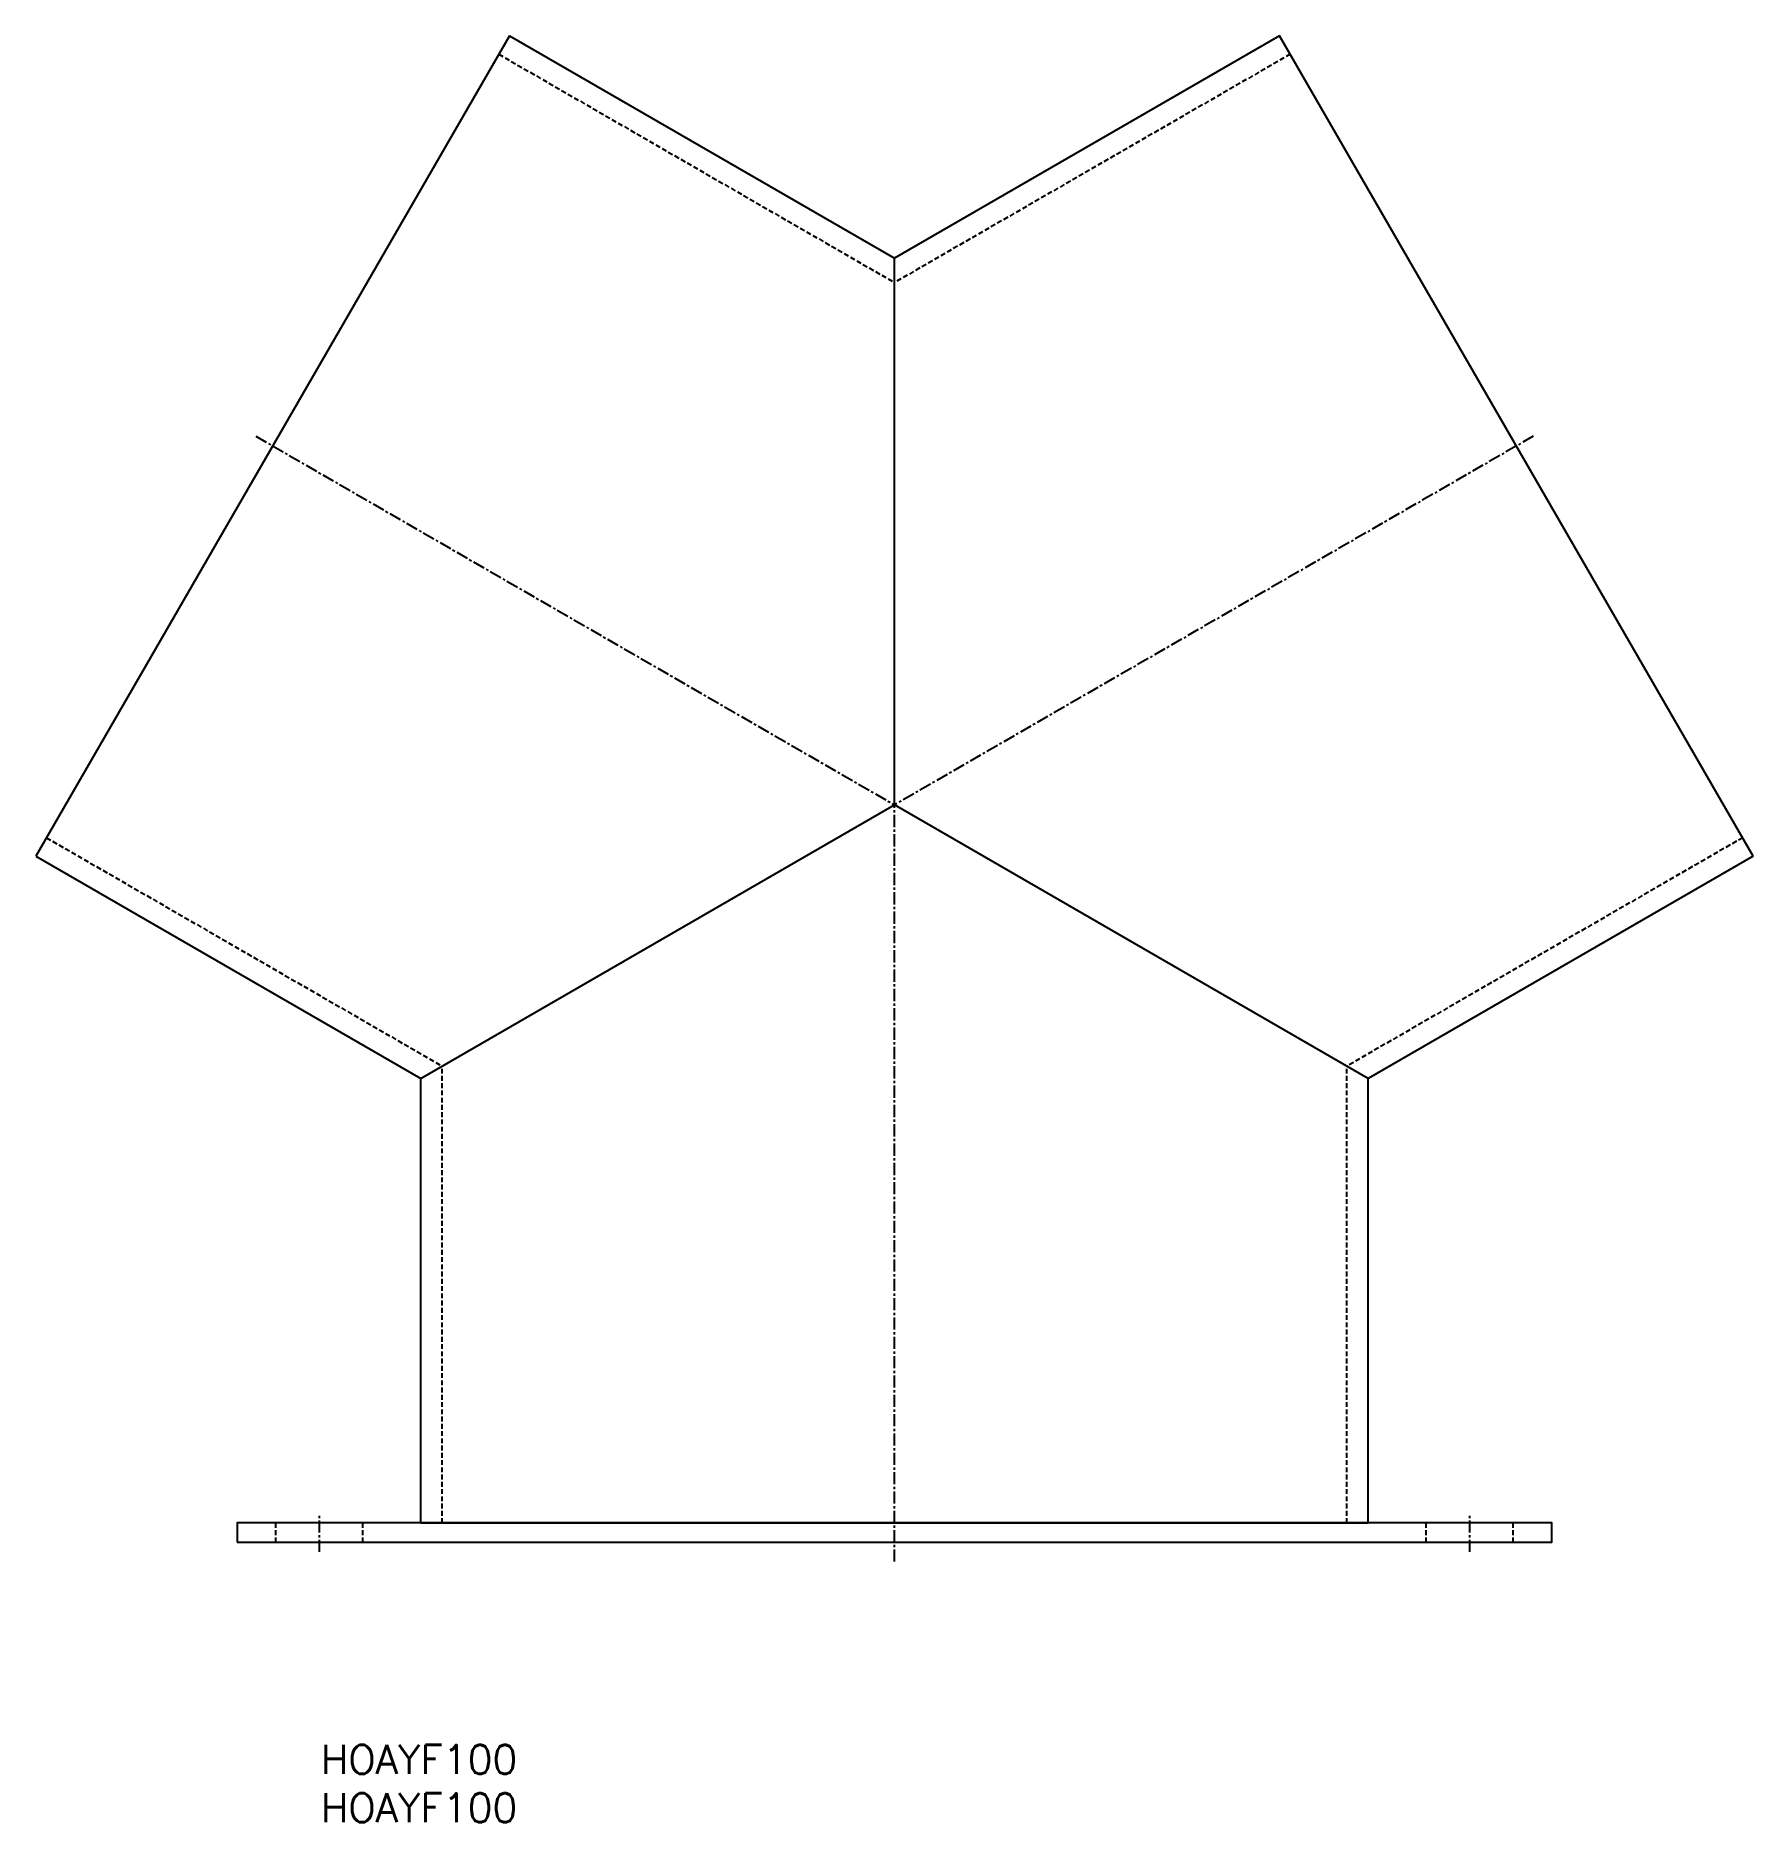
# Model space of a CAD drawing. Extents: x 59 to 237, y 11 to 195.
import ezdxf
from ezdxf.enums import TextEntityAlignment as Align

# ---------------------------------------------------------------- set-up
doc = ezdxf.new("R2010")
doc.units = 0
doc.linetypes.add('CENTER', pattern=[2, 1.25, -0.25, 0.25, -0.25])
doc.linetypes.add('DASHED', pattern=[0.75, 0.5, -0.25])
doc.layers.get('0').update_dxf_attribs({"linetype": 'CONTINUOUS'})
doc.layers.add('CENTER', color=1, linetype='CENTER')
doc.styles.get("Standard").update_dxf_attribs({"font": 'txt.shx', "bigfont": 'extfont.shx'})

msp = doc.modelspace()

# ---------------------------------------------------------------- linework, layer by layer
at = {"color": 7, "linetype": 'CONTINUOUS'}
for p, q in [((108.33, 195.48), (59.33, 110.61)), ((108.33, 195.48), (148.17, 172.48)), ((188.01, 195.48), (148.17, 172.48)), ((237.01, 110.61), (188.01, 195.48)), ((148.17, 115.9), (148.17, 172.48)), ((99.17, 87.61), (148.17, 115.9)), ((197.17, 87.61), (148.17, 115.9)), ((59.33, 110.61), (99.17, 87.61)), ((237.01, 110.61), (197.17, 87.61)), ((99.17, 41.61), (99.17, 87.61)), ((197.17, 41.61), (197.17, 87.61)), ((99.17, 41.61), (197.17, 41.61))]:
    msp.add_line(p, q, dxfattribs=at)
at = {"color": 3, "linetype": 'DASHED'}
for p, q in [((107.23, 193.57), (148.17, 169.94)), ((189.11, 193.57), (148.17, 169.94)), ((60.43, 112.51), (101.37, 88.88)), ((235.91, 112.51), (194.97, 88.88)), ((101.37, 41.61), (101.37, 88.88)), ((194.97, 41.61), (194.97, 88.88)), ((84.17, 39.61), (84.17, 41.61)), ((93.17, 39.61), (93.17, 41.61)), ((203.17, 39.61), (203.17, 41.61)), ((212.17, 39.61), (212.17, 41.61))]:
    msp.add_line(p, q, dxfattribs=at)
at = {"color": 7, "linetype": 'CONTINUOUS'}
msp.add_lwpolyline([(80.17, 39.61), (216.17, 39.61), (216.17, 41.61), (80.17, 41.61)], close=True, dxfattribs=at)
at = {"layer": 'CENTER', "color": 1, "linetype": 'CENTER'}
for p, q in [((82.1, 154.04), (148.17, 115.9)), ((214.24, 154.04), (148.17, 115.9)), ((148.17, 37.61), (148.17, 115.9)), ((88.67, 38.61), (88.67, 42.61)), ((207.67, 38.61), (207.67, 42.61))]:
    msp.add_line(p, q, dxfattribs=at)

# ---------------------------------------------------------------- texts
at = {"color": 7, "linetype": 'CONTINUOUS'}
for p in [(88.84, 17.14), (88.84, 12.14)]:
    msp.add_text('HOAYF100', height=3, dxfattribs=at).set_placement(p, align=Align.MIDDLE_LEFT)

doc.saveas('drawing.dxf')
